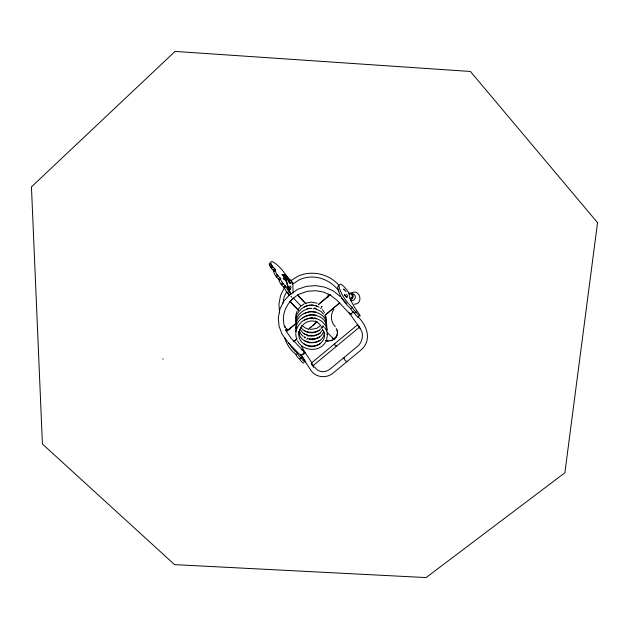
<?xml version="1.0" encoding="UTF-8"?>
<svg xmlns="http://www.w3.org/2000/svg" width="629" height="629" viewBox="0 0 629 629"><rect width="100%" height="100%" fill="white"/><g stroke="black" fill="none" stroke-linecap="round" stroke-linejoin="round"><path stroke-width="0.94" d="M304.522 353.443A2.477 0.715 -44.3 0 0 304.916 352.665L293.837 340.981M301.032 355.306L301.472 355.637L300.788 354.874M304.735 352.617L304.711 352.397A2.485 1.211 -31.6 0 0 303.744 352.429M290.779 293.719A2.524 0.566 49.5 0 0 290.724 293.877A11.133 2.477 49.5 0 1 288.239 290.653L287.815 290.024A11.133 2.477 49.5 0 1 285.928 286.69L285.102 285.66A3.79 0.849 49.4 0 1 283.136 283.593L282.633 282.956A6.29 1.4 49.4 0 1 281.226 280.77L280.699 279.465A6.29 1.4 49.4 0 1 280.723 278.875L279.874 277.656A3.735 0.826 49.3 0 1 278.6 276.406L278.435 276.225A3.735 0.826 49.3 0 1 277.979 275.675L277.035 274.425A7.878 1.745 49.3 0 1 276.029 272.797L275.266 270.792A7.878 1.745 49.3 0 1 275.416 270.187L274.724 268.89A4.356 0.959 49.2 0 1 273.387 267.553A4.269 0.944 49.2 0 1 272.955 267.05L271.02 263.944L269.526 265.234L271.461 268.339A4.269 0.944 49.2 0 0 271.885 268.827L271.893 268.842A4.356 0.967 49.2 0 0 273.23 270.179L273.922 271.476A7.87 1.753 49.3 0 0 273.772 272.082L274.527 274.087A7.87 1.753 49.3 0 0 275.533 275.722L276.469 276.964A3.735 0.833 49.3 0 0 276.933 277.523L277.09 277.696A3.735 0.833 49.3 0 0 278.372 278.954L279.221 280.172A6.29 1.407 49.4 0 0 279.197 280.754L279.708 282.067A6.29 1.407 49.4 0 0 281.124 284.261L281.619 284.89A3.79 0.849 49.4 0 0 283.593 286.958L284.41 287.988A11.125 2.492 49.5 0 0 286.289 291.321L286.722 291.95A11.125 2.492 49.5 0 0 289.198 295.174L297.753 289.285L306.527 286.329L315.813 285.621L325.036 287.233L333.449 291.015L340.368 296.621M297.061 338.968L294.136 341.429L296.251 339.361M326.923 329.565C327.481 308.556 293.908 311.725 295.842 331.625M288.106 286.682C290.504 287.272 289.89 290.339 290.787 288.735A1.879 0.417 49.5 0 0 290.637 288.428M298.5 310.474L290.04 301.613M293.059 293.153L292.823 282.736A2.445 0.527 49.4 0 1 291.235 280.487L289.985 280.039A1.989 0.432 49.4 0 1 288.577 278.608L288.467 278.458A4.647 1.014 49.4 0 0 286.793 276.524A4.639 1.014 49.4 0 0 285.165 275.101L284.678 274.802L285.299 275.549A4.395 0.959 49.3 0 1 288.2 279.567L287.862 279.449A5.708 1.25 49.4 0 0 285.016 276.202L284.442 275.683A5.708 1.25 49.4 0 0 282.272 274.362L283.003 275.132A4.301 0.944 49.3 0 1 284.536 276.595L285.991 278.38A4.301 0.944 49.3 0 1 287.099 280.377L286.753 280.227A4.199 0.928 49.4 0 0 284.473 278.215L283.773 277.979A4.497 0.991 49.4 0 0 283.561 278.136L283.907 278.623A2.602 0.574 49.4 0 1 285.118 279.575L285.448 279.929A2.602 0.574 49.4 0 1 286.989 282.287L288.224 287.893L290.865 293.987L287.933 288.145L286.698 282.531A2.602 0.574 49.4 0 0 285.165 280.18L284.827 279.826A2.602 0.574 49.4 0 0 283.648 278.883L283.27 278.388A4.497 0.991 49.4 0 1 283.467 278.222L283.962 278.34M303.823 362.705L303.791 362.988A3.169 0.802 50.2 0 1 302.407 362.477L301.865 361.982A3.169 0.802 50.2 0 1 299.703 358.955A2.98 0.755 50.1 0 1 297.375 356.973A2.98 0.755 50.1 0 1 296.086 354.481A9.16 2.312 50 0 1 287.807 345.062A35.468 8.798 50.2 0 1 284.489 337.451M290.818 283.451C288.79 283.333 286.462 277.413 290.779 283.561A1.856 0.409 49.4 0 1 289.521 282.61A1.856 0.409 49.4 0 1 288.404 280.951L288.404 280.738M288.302 286.431L290.637 289.096L290.181 288.923M295.756 323.007C296.133 314.807 303.831 308.257 311.89 308.383M296.023 324.375L295.819 328.283M347.585 296.573L347.302 295.119L346.029 294.325M324.281 332.662C323.408 346.768 299.247 345.769 298.751 331.389M326.152 324.627L326.404 321.002L324.855 315.931M326.938 334.636L327.198 332.883M282.901 303.351L284.182 296.715L286.745 291.518M337.113 335.186L336.067 337.215L333.181 339.723L336.067 337.191L337.506 332.851M312.715 339.912L313.085 338.622M326.655 339.896L327.442 334.463M327.913 297.258L328.354 294.058M350.109 313.674A2.516 1.242 -33.3 0 0 350.251 314.343L349.221 312.597M297.124 311.048L295.929 314.657L295.732 318.392M296.511 322.512C300.583 306.653 327.678 309.114 326.679 326.121M286.659 280.219A4.301 0.944 49.3 0 0 285.708 278.623L284.253 276.839A4.301 0.944 49.3 0 0 282.72 275.376L282.248 274.417M323.432 331.97C321.623 337.262 315.121 340.58 309.098 339.306M284.418 287.657L280.573 295.457L278.93 303.996L279.598 312.802M333.983 309.106C330.146 314.728 330.634 321.718 335.288 326.781M336.342 336.381L337.058 335.045M336.02 337.018L333.889 339.055M346.689 297.533L346.956 297.454M344.385 289.796L343.835 289.198L346.194 291.777M301.456 355.236L304.923 352.405M358.601 325.964L358.208 325.272L360.299 328.645L357.579 324.753L311.536 362.949L311.74 364.388L313.525 365.3L359.552 327.111M322.622 329.887L319.618 333.535M325.885 341.563C320.295 352.499 302.698 351.642 297.548 340.737M290.905 283.42L290.795 283.144A1.856 0.409 49.4 0 0 290.653 282.846M298.083 309.35L300.725 306.181L304.137 303.933M285.692 330.296L286.777 329.266M301.142 355.487L301.142 355.495A2.485 1.211 -31.6 0 1 300.976 354.52M289.364 295.017L283.931 301.047L279.968 308.965L278.301 317.763L279.087 326.404L282.232 334.526L287.516 341.61M290.032 301.684L293.35 298.012L300.709 305.67M350.534 314.256L353.545 311.74M320.373 325.798L316.473 328.472L310.286 329.478M320.625 329.046C315.31 334.793 305.065 333.7 300.748 327.284M289.552 288.349L289.82 288.546A1.879 0.417 49.5 0 1 288.357 286.517M343.764 289.159L343.733 289.411M344.472 294.828L344.385 295.111M270.148 266.531L271.642 265.241M270.501 267.097L271.987 265.808M270.942 267.718L272.436 266.421M271.461 268.339L272.955 267.05M273.23 270.179L274.724 268.89M273.466 270.407L274.959 269.118M273.552 270.501L275.046 269.212M273.709 270.682L275.203 269.393M273.851 270.871L275.345 269.582M273.969 271.044L275.455 269.755M274.04 271.201L275.533 269.912M275.573 270.022L274.079 271.311L275.565 270.1M275.533 275.722L277.035 274.425M276.469 276.964L277.979 275.675M278.372 278.954L279.874 277.656M287.76 279.457A4.395 0.967 49.3 0 0 285.016 275.793L284.394 275.093L284.827 274.881M279.221 280.172L280.723 278.875M283.27 278.458L283.773 277.979M283.467 278.749L283.813 278.553M283.569 278.844L283.648 278.883M281.124 284.261L282.633 282.956M289.584 280.196A1.989 0.432 49.4 0 1 288.294 278.851L288.467 278.458M281.619 284.89L283.136 283.593M287.862 279.449L287.579 279.693A5.708 1.258 49.4 0 0 285.322 277.035M283.593 286.958L285.102 285.66M291.211 280.392L290.952 280.731A2.445 0.535 49.4 0 0 291.714 282.012M284.41 287.988L285.928 286.69M287.382 292.194L289.34 295.284A2.524 0.574 49.5 0 1 289.403 295.127M294.136 341.429L291.298 338.512L286.36 331.499L296.11 323.259M318.447 304.381L330.115 294.521M296.157 323.503L286.36 331.499M313.344 308.973L314.799 307.746M318.431 304.68L330.044 294.867L336.861 300.143L350.463 314.602A2.508 0.731 -43.4 0 0 350.636 314.704M309.437 328.275L311.638 326.42M313.1 325.193L316.764 322.111L308.745 329.148M325.657 314.634L339.746 302.785L324.91 315.554M296.086 354.481L297.58 353.223A9.16 2.296 50 0 1 289.309 343.804A35.483 8.743 50.2 0 1 288.569 342.396M358.428 316.686A3.216 0.621 50.1 0 1 358.577 317.087L358.585 317.338A3.216 0.621 50.1 0 1 357.311 316.709L356.777 316.19A3.216 0.621 50.1 0 1 354.528 313.171A3.019 0.59 50.1 0 1 352.264 311.088A3.019 0.59 50.1 0 1 350.84 308.65L352.382 307.361A9.286 1.785 50 0 1 344.032 297.769A35.971 6.785 50.1 0 1 340.226 290.417C339.558 288.546 337.797 284.599 340.784 284.072L342.53 285.283A6.935 1.305 49.9 0 1 349.213 294.396A36.152 6.754 50.2 0 0 357.091 311.135L359.293 314.272A3.216 0.621 50.1 0 1 360.118 315.797L360.126 316.049A3.216 0.621 50.1 0 1 358.86 315.42L358.326 314.901A3.216 0.621 50.1 0 1 356.077 311.882A3.027 0.582 50.1 0 1 353.812 309.79A3.027 0.582 50.1 0 1 352.382 307.361M299.703 358.955L301.205 357.697A3.176 0.802 50.2 0 0 303.367 360.731L303.917 361.227A3.176 0.802 50.2 0 0 305.293 361.738L305.324 361.455A3.176 0.802 50.2 0 0 304.955 360.496M354.528 313.171L356.077 311.882M346.972 297.556L344.543 294.875L346.43 296.872M302.84 317.944L304.224 316.922M291.054 280.613L297.706 276.304C311.418 269.975 328.48 273.646 338.528 284.866M320.625 332.788C317.519 335.414 313.368 336.79 308.981 335.902M292.776 284.001L299.239 279.811C313.195 273.19 330.186 278.922 338.976 291.164M309.672 343.049L310.891 342.294M311.536 362.949L312.228 363.295M304.122 313.674L310.317 311.347L316.45 312.149M308.375 338.701L314.146 338.85L317.959 337.734M319.642 336.9L317.881 337.773M319.241 330.225C314.791 332.812 309.106 333.024 304.491 330.744M319.485 333.519L314.02 335.469L308.265 335.32M319.902 340.313C315.326 342.962 309.499 343.167 304.758 340.832M320.051 343.788C315.467 346.445 309.617 346.65 304.868 344.307M304.216 307.07C308.241 304.994 313.14 304.609 317.362 306.331M305.725 316.049C309.075 314.319 313.156 313.989 316.678 315.42M304.585 320.082L308.414 318.651L312.369 318.18M332.175 340.069L331.774 340.187M351.69 292.815C360.323 288.617 363.782 304.601 354.056 304.161M330.272 340.887L332.521 340.14L328.684 340.918M305.938 303.131L311.599 302.109L317.22 303.225M307.038 308.918L310.16 308.155M351.163 313.659L351.76 314.272M285.322 330.5L286.109 330.288M289.065 329.368L287.311 329.329L286.006 328.44M289.552 329.281L290.111 329.187M338.654 285.44L337.616 286.966L338.701 291.707A35.955 6.84 50.1 0 0 342.49 299.066A9.286 1.801 50 0 0 350.84 308.65M281.965 274.614L281.989 274.614A5.708 1.258 49.4 0 1 284.159 275.927L284.733 276.446M312.204 317.779C301.983 317.865 292.792 328.92 296.746 338.913M359.371 327.198L358.821 326.537M313.171 305.026C304.082 304.09 294.867 312.346 295.772 321.671M327.906 341.177L327.442 341.115L327.906 341.193M326.341 340.611L327.89 340.871M315.514 321.521C302.062 317.393 291.864 337.254 304.758 344.362M313.808 317.889L315.381 318.195M314.343 318.313C320.869 319.06 326.703 324.43 327.19 331.113M315.679 308.894L320.971 311.41L323.778 314.225M308.729 329.25L305.718 328.204L301.668 325.303M289.945 285.912L291.313 287.115M315.294 318.172L316.812 318.675M314.83 308.477L316.324 308.981M301.527 349.677L303.744 351.155M289.592 281.847L289.592 282.272M306.394 334.793L303.422 333.401M307.424 335.469L303.068 333.04L299.978 329.211M336.641 328.943L337.576 333M330.705 295.284L323.479 292.037L315.593 290.692L307.51 291.306L299.954 293.837C290.716 298.461 284.025 307.652 283.309 318.062L284.001 325.256M357.634 324.792L350.77 315.09M316.096 305.812L319.084 307.164M303.689 343.646C313.769 352.649 330.736 339.684 322.418 329.305M334.84 344.087C333.236 343.544 336.845 347.656 336.279 345.769M284.544 275.125L284.882 275.345A4.639 1.014 49.4 0 1 285.652 275.966M344.456 358.043C342.129 357.115 346.642 363.012 346.933 361.172M336.201 328.912L336.688 329.313M289.922 288.703L289.654 288.908M303.178 336.429L300.89 333.96L299.373 331.027M290.032 282.822L290.629 283.223L290.472 282.767M312.055 364.647L311.497 364.105L313.549 367.194L314.028 367.045L312.621 364.922M350.982 297.305L352.264 298.602M288.113 342.577L300.717 355.479M303.17 353.781L303.752 354.379M316.906 321.608L320.798 325.657M326.671 331.774L332.552 337.891A3.098 0.684 50.2 0 0 334.455 339.11L334.455 338.693L334.455 339.11A3.098 0.684 50.2 0 1 332.552 337.891M312.094 317.511L313.431 318.903M315.443 320.994L316.78 322.386M289.953 301.33L298.468 310.168M305.993 303.791L297.486 294.915L305.38 303.414M341.303 297.808L346.5 303.304M291.809 297.25L290.936 296.267M337.348 330.65L337.561 333.15L337.529 332.71M314.728 367.108C318.494 372.745 325.146 372.942 330.131 369.003L357.39 346.477C362.595 342.247 364.042 333.913 360.393 328.873M322.347 309.554L324.58 312.652M358.145 316.874C367.328 326.081 372.171 340.431 360.881 350.172L333.134 373.044C326.593 378.713 315.546 377.691 310.812 370.159L301.464 356.03M305.67 353.435L311.732 362.548M302.494 356.722L304.585 359.89M324.745 327.512L326.64 330.964M301.613 346.351L305.246 352.798M288.09 292.776L289.34 295.284M285.33 327.819L284.654 326.066L285.126 327.442M286.274 330.705L285.849 329.675M162.88 358.687L163.045 359.19M284.78 326.695L284.74 326.577A17.046 2.194 71.5 0 0 284.544 325.971M325.893 316.135L326.168 319.571M269.526 265.234A13.917 3.074 49.3 0 1 269.66 262.993M271.02 263.944A13.924 3.059 49.3 0 1 282.68 270.612L287.178 276.697A2.296 0.495 49.4 0 0 288.711 278.498L290.755 280.361A2.445 0.535 49.4 0 0 291.235 281.422M289.198 295.174A2.524 0.574 49.5 0 1 289.261 295.017M292.399 282.869A2.445 0.535 49.4 0 1 291.974 282.397M349.582 294.042A2.414 2.194 -64.3 0 1 351.878 297.493L351.493 297.989A2.414 2.194 -64.3 0 1 349.873 298.704M288.404 280.738A1.856 0.409 49.4 0 1 288.923 280.888M288.357 286.297A1.879 0.417 49.5 0 1 288.884 286.447M290.134 287.705A1.879 0.417 49.5 0 1 290.417 288.082M284.505 278.671A4.199 0.928 49.4 0 1 284.866 278.938M285.244 279.26A4.199 0.928 49.4 0 1 285.645 279.63M290.865 293.987A2.524 0.566 49.5 0 1 290.92 293.829M286.077 276.343A4.639 1.014 49.4 0 1 286.502 276.76A4.647 1.014 49.4 0 1 287.374 277.704M287.791 278.199A4.647 1.014 49.4 0 1 288.184 278.702M291.156 293.743A2.524 0.566 49.5 0 1 291.211 293.586M351.713 293.908A3.46 3.169 -65.7 0 1 355.291 297.517A3.46 3.169 -65.7 0 1 350.833 300.473M348.82 293.24A3.475 3.176 -65.7 0 1 352.562 298.264L351.957 298.932A3.475 3.176 -65.7 0 1 350.4 299.695M304.766 336.586A2.39 2.139 -70.1 0 1 304.2 337.679M289.049 295.536A2.524 0.574 49.5 0 1 289.112 295.378M305.521 337.372A3.428 3.106 -71.7 0 1 305.073 338.15M307.495 334.762A3.412 3.09 -71.7 0 1 308.045 336.373M307.762 338.111A3.412 3.09 -71.7 0 1 306.716 339.518M301.205 357.697A2.98 0.755 50.1 0 1 298.885 355.715A2.98 0.755 50.1 0 1 297.58 353.223M302.093 356.069A35.664 8.712 50.4 0 1 301.322 354.78M321.222 306.575A1.415 0.472 -50.5 0 1 321.993 306.803A1.415 0.472 -50.5 0 1 320.507 308.462M597.55 222.682L564.873 472.788L426.1 577.579L174.587 564.645L42.418 444.019L31.45 186.884L175.051 51.421L470.413 71.47L597.55 222.682M327.874 340.973L325.539 340.58L327.89 340.981M321.922 327.953A1.478 0.566 -39.4 0 0 323.613 326.176A1.478 0.566 -39.4 0 0 321.733 326.86A1.478 0.566 -39.4 0 0 321.922 327.953"/></g></svg>
